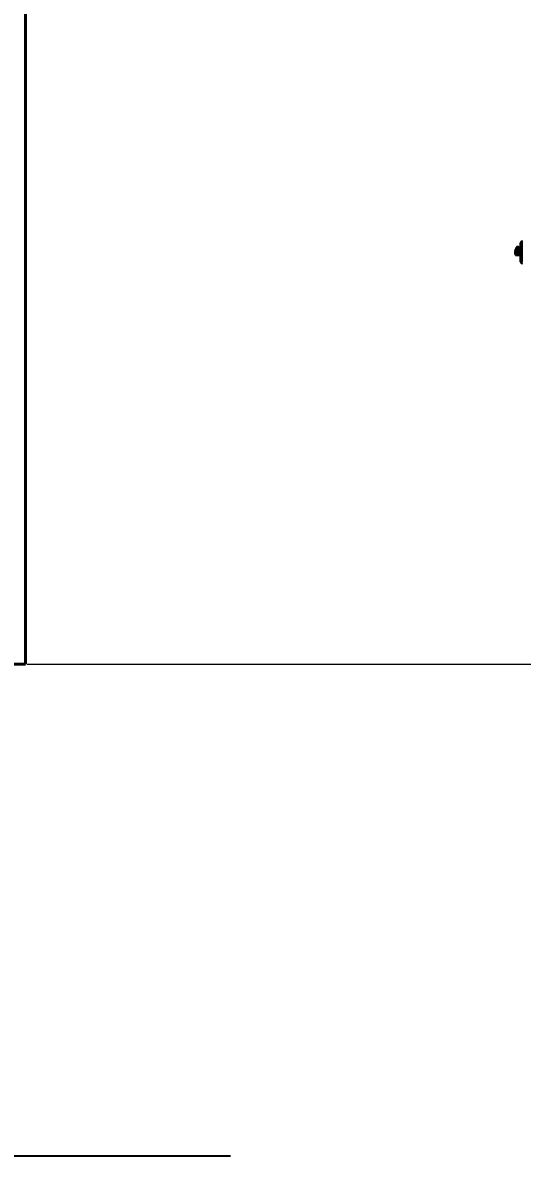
# Model space of a CAD drawing. Header units: centimetres. Extents: x 470464 to 524273, y 49611 to 59074.
# Drawn here: x 505594.7 to 505732.7, y 49961.3 to 50274.3 of the extents above; entities that cross this region are included whole.
import ezdxf

# ---------------------------------------------------------------- set-up
doc = ezdxf.new("R2010")
doc.units = ezdxf.units.CM
doc.header["$MEASUREMENT"] = 0
doc.linetypes.add('DASHED', pattern=[19.05, 12.7, -6.35])
doc.layers.add('A-ANNO-REVC-01', color=1, linetype='Continuous', lineweight=15, true_color=0xff0000, plot=False)
doc.layers.add('S-COLS-CONC', color=4, linetype='Continuous', lineweight=40)
doc.layers.add('vinç', color=7, linetype='Continuous')
doc.styles.add('BARIŞ BABUR-3', font='arial.ttf')
doc.dimstyles.new('AAA_A4 BVS STANDART', dxfattribs={"dimscale": 12, "dimtxt": 1.8, "dimasz": 1.6, "dimexe": 0.18, "dimexo": 0.0625, "dimgap": 0.09, "dimtad": 1, "dimtoh": 1, "dimdec": 0, "dimzin": 9, "dimdsep": 46, "dimtxsty": 'BARIŞ BABUR-3', "dimcen": 0.09, "dimclrd": 1, "dimclre": 1, "dimclrt": 2, "dimadec": 0, "dimazin": 0, "dimtfac": 1, "dimtdec": 0, "dimtofl": 0, "dimtmove": 0, "dimatfit": 3, "dimfxl": 1, "dimtolj": 1, "dimtzin": 0, "dimlwd": 9, "dimlwe": 9, "dimarcsym": 0})

# ---------------------------------------------------------------- blocks, each defined once
blk = doc.blocks.new('dsfdhjdrserhghcjkhgf')
at = {"layer": 'S-COLS-CONC', "color": 2}
for p, q in [((393961.76, 68830.16), (393961.76, 68797.16)), ((393961.76, 68797.16), (395761.76, 68797.16))]:
    blk.add_line(p, q, dxfattribs=at)
blk = doc.blocks.new('ghfdjtydfgdnfdfsdhjd')
at = {"layer": 'vinç', "color": 2}
blk.add_blockref('dsfdhjdrserhghcjkhgf', (-5400, 0), dxfattribs=at)
blk = doc.blocks.new('eswaaaaaaaaafaergw')
at = {"layer": 'vinç', "color": 2}
blk.add_blockref('ghfdjtydfgdnfdfsdhjd', (8888, 0), dxfattribs=at)
blk = doc.blocks.new('*D249')
at = {"layer": 'A-ANNO-REVC-01', "color": 1, "lineweight": 9, "transparency": 16777216}
for p, q in [((505595.93, 58147.11), (505917.17, 58147.11)), ((505915.73, 50109.91), (505915.73, 58134.31)), ((505595.93, 50097.11), (505917.17, 50097.11))]:
    blk.add_line(p, q, dxfattribs=at)
at = {"layer": 'A-ANNO-REVC-01', "color": 1, "transparency": 16777216}
for points in [[(505917.87, 58134.31), (505913.6, 58134.31), (505915.73, 58147.11)], [(505913.6, 50109.91), (505917.87, 50109.91), (505915.73, 50097.11)]]:
    blk.add_solid(points, dxfattribs=at)
at = {"layer": 'Defpoints', "color": 0, "transparency": 16777216}
for p in [(505595.43, 58147.11), (505915.73, 58147.11), (505595.43, 50097.11)]:
    blk.add_point(p, dxfattribs=at)
at = {"layer": 'A-ANNO-REVC-01', "color": 2, "transparency": 16777216, "insert": (505906.24, 54122.11), "char_height": 14.4, "attachment_point": 5, "rotation": 90, "style": 'BARIŞ BABUR-3'}
blk.add_mtext('\\A1;YÜRÜME YOLU BOYU : 8050', dxfattribs=at)
blk = doc.blocks.new('*D251')
at = {"layer": 'A-ANNO-REVC-01', "color": 1, "lineweight": 9, "transparency": 16777216}
for p, q in [((505757.79, 50210.86), (505885.14, 50210.86)), ((505883.7, 50198.06), (505883.7, 50109.91)), ((505595.93, 50097.11), (505885.14, 50097.11))]:
    blk.add_line(p, q, dxfattribs=at)
at = {"layer": 'A-ANNO-REVC-01', "color": 1, "transparency": 16777216}
for points in [[(505885.83, 50198.06), (505881.56, 50198.06), (505883.7, 50210.86)], [(505881.56, 50109.91), (505885.83, 50109.91), (505883.7, 50097.11)]]:
    blk.add_solid(points, dxfattribs=at)
at = {"layer": 'Defpoints', "color": 0, "transparency": 16777216}
for p in [(505757.29, 50210.86), (505595.43, 50097.11), (505883.7, 50097.11)]:
    blk.add_point(p, dxfattribs=at)
at = {"layer": 'A-ANNO-REVC-01', "color": 2, "transparency": 16777216, "insert": (505875.75, 50153.98), "char_height": 14.4, "attachment_point": 5, "rotation": 90, "style": 'BARIŞ BABUR-3'}
blk.add_mtext('\\A1;114', dxfattribs=at)
blk = doc.blocks.new('tdfsdyutydstmfktnfchjtdhasr')
at = {"color": 2, "linetype": 'Continuous', "lineweight": 25}
for p, q in [((406499.59, 69092.55), (406504.79, 69092.55)), ((406504.79, 69092.15), (406499.59, 69092.15)), ((406501.39, 69093.85), (406501.43, 69093.93)), ((406501.43, 69093.93), (406501.39, 69093.78)), ((406501.39, 69093.85), (406501.39, 69093.35)), ((406501.39, 69093.78), (406501.43, 69093.64)), ((406501.39, 69093.35), (406501.43, 69093.64)), ((406501.43, 69093.06), (406501.39, 69093.35)), ((406501.39, 69093.35), (406501.39, 69092.92)), ((406501.39, 69092.92), (406501.43, 69093.06)), ((406501.43, 69092.77), (406501.39, 69092.92)), ((406501.39, 69092.92), (406501.39, 69092.85)), ((406501.39, 69092.85), (406501.43, 69092.77)), ((406501.43, 69093.93), (406501.74, 69093.93)), ((406501.74, 69093.64), (406501.43, 69093.64)), ((406501.74, 69093.06), (406501.43, 69093.06)), ((406501.43, 69092.77), (406501.74, 69092.77)), ((406501.74, 69093.93), (406501.74, 69093.35)), ((406501.74, 69093.85), (406501.79, 69093.85)), ((406501.74, 69093.35), (406501.74, 69093.06)), ((406501.74, 69093.06), (406501.74, 69092.92)), ((406501.74, 69092.92), (406501.74, 69092.77)), ((406501.74, 69092.85), (406501.79, 69092.85)), ((406501.79, 69094.05), (406501.79, 69093.55)), ((406501.79, 69094.05), (406502.59, 69094.05)), ((406501.79, 69093.55), (406501.79, 69092.65)), ((406502.19, 69093.55), (406501.79, 69093.55)), ((406502.19, 69093.55), (406502.19, 69094.05)), ((406502.19, 69092.55), (406502.19, 69093.55)), ((406502.59, 69093.55), (406502.19, 69093.55)), ((406502.19, 69092.15), (406502.19, 69092.55)), ((406502.59, 69094.05), (406502.59, 69092.65)), ((406502.63, 69093.93), (406502.59, 69093.85)), ((406502.59, 69093.78), (406502.63, 69093.93)), ((406502.63, 69093.64), (406502.59, 69093.78)), ((406502.59, 69093.35), (406502.63, 69093.64)), ((406502.63, 69093.06), (406502.59, 69093.35)), ((406502.59, 69092.92), (406502.63, 69093.06)), ((406502.63, 69092.77), (406502.59, 69092.92)), ((406502.59, 69092.85), (406502.63, 69092.77)), ((406502.63, 69093.93), (406503.03, 69093.93)), ((406502.63, 69093.64), (406503.03, 69093.64)), ((406502.63, 69093.06), (406503.03, 69093.06)), ((406502.63, 69092.77), (406503.03, 69092.77)), ((406503.08, 69093.85), (406503.03, 69093.93)), ((406503.08, 69093.78), (406503.03, 69093.93)), ((406503.03, 69093.64), (406503.08, 69093.78)), ((406503.08, 69093.35), (406503.03, 69093.64)), ((406503.03, 69093.06), (406503.08, 69093.35)), ((406503.08, 69092.92), (406503.03, 69093.06)), ((406503.03, 69092.77), (406503.08, 69092.92)), ((406503.03, 69092.77), (406503.08, 69092.85)), ((406503.29, 69093.85), (406503.08, 69093.85)), ((406503.08, 69093.85), (406503.08, 69093.78)), ((406503.08, 69093.78), (406503.08, 69093.35)), ((406503.08, 69093.35), (406503.08, 69092.92)), ((406503.08, 69092.92), (406503.08, 69092.85)), ((406503.08, 69092.85), (406503.29, 69092.85)), ((406503.29, 69093.85), (406503.29, 69092.85)), ((406503.39, 69092.95), (406503.39, 69093.75)), ((406503.63, 69093.65), (406503.39, 69093.65)), ((406503.39, 69093.05), (406503.63, 69093.05)), ((406503.69, 69093.59), (406503.63, 69093.65)), ((406503.63, 69093.09), (406503.63, 69093.65)), ((406503.63, 69093.05), (406503.69, 69093.1)), ((406503.63, 69093.05), (406503.63, 69093.09)), ((406503.69, 69093.1), (406503.69, 69093.59))]:
    blk.add_line(p, q, dxfattribs=at)
for centre, radius, start, end in [((406499.59, 69092.05), 0.5, 90, 180), ((406499.59, 69092.05), 0.1, 90, 180), ((406501.69, 69092.65), 0.1, 270, 0), ((406502.69, 69092.65), 0.1, 180, 270), ((406503.29, 69093.75), 0.103, 0, 90), ((406503.29, 69092.95), 0.103, 270, 0), ((406504.79, 69092.05), 0.5, 0, 90), ((406504.79, 69092.05), 0.1, 0, 90)]:
    blk.add_arc(centre, radius, start, end, dxfattribs=at)

msp = doc.modelspace()

# ---------------------------------------------------------------- linework, layer by layer
at = {"linetype": 'DASHED', "ltscale": 20}
msp.add_lwpolyline([(502414.07, 49961.26), (502414.07, 58261.26), (506414.07, 58261.26), (506414.07, 49961.26)], close=True, dxfattribs=at)

# ---------------------------------------------------------------- block references
at = {"layer": 'vinç', "color": 2, "rotation": 90}
for name, p in [('eswaaaaaaaaafaergw', (574392.59, -347352.65)), ('tdfsdyutydstmfktnfchjtdhasr', (574824.79, -356291.33))]:
    msp.add_blockref(name, p, dxfattribs=at)

# ---------------------------------------------------------------- dimensions: what is measured, and where the dimension line sits
at = {"layer": 'A-ANNO-REVC-01', "color": 6}
dim = msp.add_linear_dim(base=(505915.73, 58147.11), p1=(505595.43, 50097.11), p2=(505595.43, 58147.11), angle=90, text='YÜRÜME YOLU BOYU : <>', dimstyle='AAA_A4 BVS STANDART', override={"dimscale": 8, "dimtxsty": 'BARIŞ BABUR-3'}, dxfattribs=at)
dim.commit()
dim.dimension.update_dxf_attribs({"geometry": '*D249', "text_midpoint": (505915.73, 54122.11), "dimtype": 160})
dim = msp.add_linear_dim(base=(505883.7, 50097.11), p1=(505757.29, 50210.86), p2=(505595.43, 50097.11), angle=90, dimstyle='AAA_A4 BVS STANDART', override={"dimscale": 8}, dxfattribs=at)
dim.commit()
dim.dimension.update_dxf_attribs({"geometry": '*D251', "text_midpoint": (505875.75, 50153.98)})

doc.saveas('drawing.dxf')
